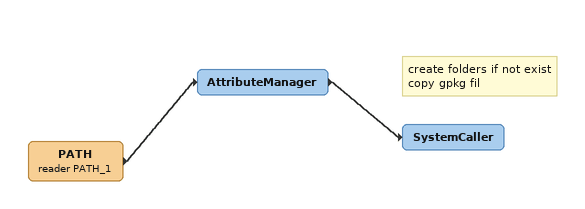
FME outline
PATH (reader PATH_1)
    -> AttributeManager
AttributeManager
    -> SystemCaller
Note: create folders if not exist / copy gpkg fil
SystemCaller
